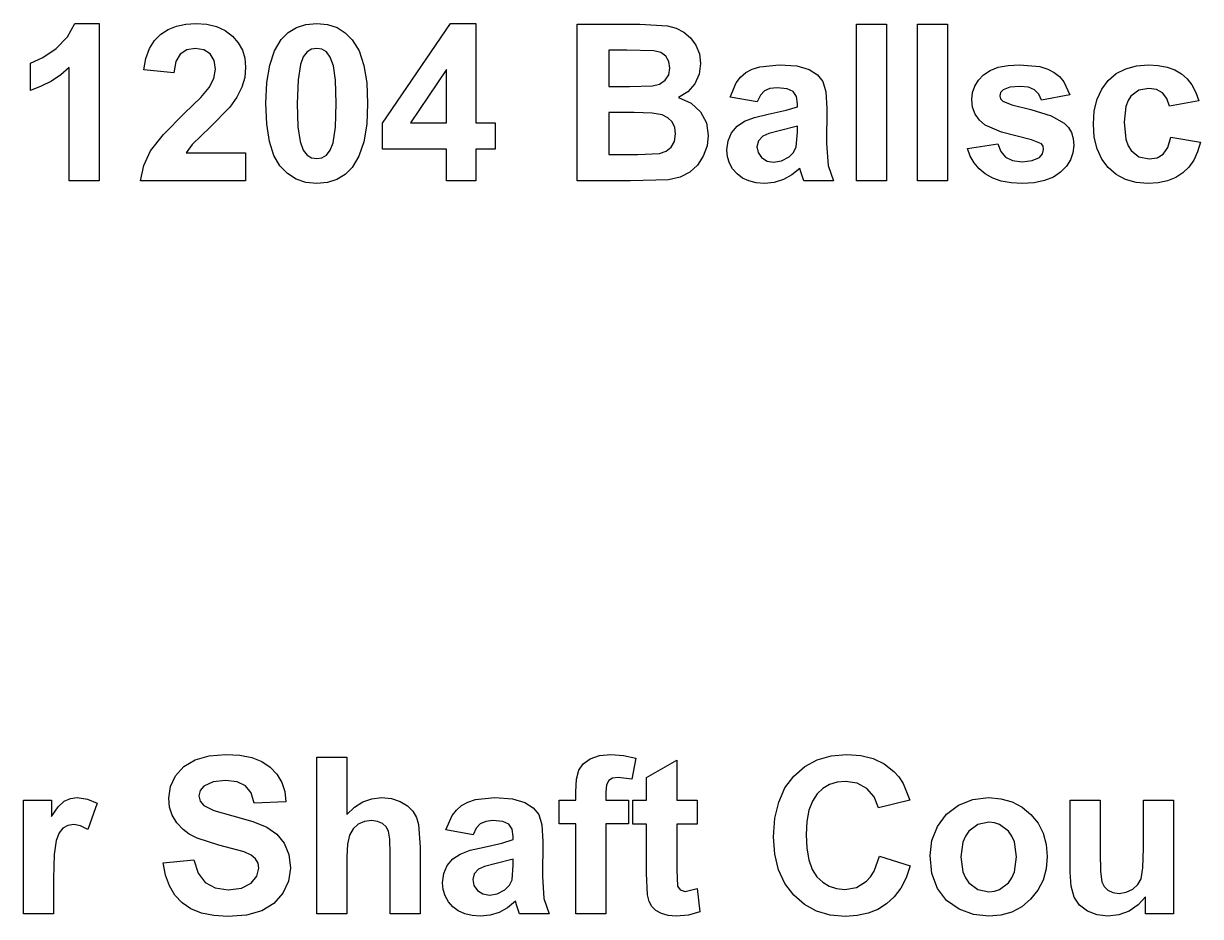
# Model space of a CAD drawing. Header units: metres. Extents: x -79 to 184, y 27 to 122.
# Drawn here: x -30.1 to -0.56, y 31.35 to 53.77 of the extents above; entities that cross this region are included whole.
import ezdxf

# ---------------------------------------------------------------- set-up
doc = ezdxf.new("R2010")
doc.units = ezdxf.units.M

msp = doc.modelspace()

# ---------------------------------------------------------------- linework, layer by layer
at = {"layer": '12mm x 8.00mm fo'}
for p, q in [((-26.075, 35.114, 0.02), (-25.792, 35.282, 0.02)), ((-25.792, 35.282, 0.02), (-25.438, 35.384, 0.02)), ((-25.438, 35.384, 0.02), (-25.018, 35.418, 0.02)), ((-25.018, 35.418, 0.02), (-24.671, 35.398, 0.02)), ((-24.671, 35.398, 0.02), (-24.369, 35.337, 0.02)), ((-24.369, 35.337, 0.02), (-24.114, 35.236, 0.02)), ((-24.114, 35.236, 0.02), (-23.904, 35.094, 0.02)), ((-22.738, 31.418, 0.02), (-22.738, 35.351, 0.02)), ((-22.738, 35.351, 0.02), (-21.984, 35.351, 0.02)), ((-21.984, 35.351, 0.02), (-21.984, 33.905, 0.02)), ((-16.158, 35.019, 0.02), (-16.05, 35.179, 0.02)), ((-16.05, 35.179, 0.02), (-15.877, 35.307, 0.02)), ((-15.877, 35.307, 0.02), (-15.644, 35.391, 0.02)), ((-15.644, 35.391, 0.02), (-15.358, 35.418, 0.02)), ((-15.358, 35.418, 0.02), (-15.039, 35.394, 0.02)), ((-15.039, 35.394, 0.02), (-14.727, 35.322, 0.02)), ((-14.727, 35.322, 0.02), (-14.829, 34.796, 0.02)), ((-14.459, 34.834, 0.02), (-13.702, 35.274, 0.02)), ((-13.702, 35.274, 0.02), (-13.702, 34.268, 0.02)), ((-10.491, 35.113, 0.02), (-10.178, 35.283, 0.02)), ((-10.178, 35.283, 0.02), (-9.825, 35.384, 0.02)), ((-9.825, 35.384, 0.02), (-9.431, 35.418, 0.02)), ((-9.431, 35.418, 0.02), (-9.087, 35.392, 0.02)), ((-9.087, 35.392, 0.02), (-8.777, 35.312, 0.02)), ((-8.777, 35.312, 0.02), (-8.501, 35.178, 0.02)), ((-8.501, 35.178, 0.02), (-8.259, 34.992, 0.02)), ((-26.411, 34.612, 0.02), (-26.283, 34.883, 0.02)), ((-26.283, 34.883, 0.02), (-26.075, 35.114, 0.02)), ((-23.904, 35.094, 0.02), (-23.739, 34.918, 0.02)), ((-23.739, 34.918, 0.02), (-23.618, 34.715, 0.02)), ((-16.216, 34.796, 0.02), (-16.158, 35.019, 0.02)), ((-10.987, 34.576, 0.02), (-10.765, 34.875, 0.02)), ((-10.765, 34.875, 0.02), (-10.491, 35.113, 0.02)), ((-8.259, 34.992, 0.02), (-8.133, 34.852, 0.02)), ((-26.454, 34.321, 0.02), (-26.411, 34.612, 0.02)), ((-25.568, 34.619, 0.02), (-25.663, 34.512, 0.02)), ((-25.335, 34.726, 0.02), (-25.568, 34.619, 0.02)), ((-25.026, 34.761, 0.02), (-25.335, 34.726, 0.02)), ((-24.733, 34.728, 0.02), (-25.026, 34.761, 0.02)), ((-24.523, 34.628, 0.02), (-24.733, 34.728, 0.02)), ((-24.385, 34.453, 0.02), (-24.523, 34.628, 0.02)), ((-23.618, 34.715, 0.02), (-23.542, 34.485, 0.02)), ((-16.235, 34.482, 0.02), (-16.216, 34.796, 0.02)), ((-15.463, 34.651, 0.02), (-15.481, 34.469, 0.02)), ((-15.41, 34.762, 0.02), (-15.463, 34.651, 0.02)), ((-15.316, 34.82, 0.02), (-15.41, 34.762, 0.02)), ((-15.175, 34.839, 0.02), (-15.316, 34.82, 0.02)), ((-14.829, 34.796, 0.02), (-15.175, 34.839, 0.02)), ((-14.459, 34.268, 0.02), (-14.459, 34.834, 0.02)), ((-11.145, 34.222, 0.02), (-10.987, 34.576, 0.02)), ((-10.035, 34.563, 0.02), (-10.181, 34.426, 0.02)), ((-9.868, 34.661, 0.02), (-10.035, 34.563, 0.02)), ((-9.68, 34.72, 0.02), (-9.868, 34.661, 0.02)), ((-9.472, 34.74, 0.02), (-9.68, 34.72, 0.02)), ((-9.179, 34.695, 0.02), (-9.472, 34.74, 0.02)), ((-8.934, 34.563, 0.02), (-9.179, 34.695, 0.02)), ((-8.75, 34.353, 0.02), (-8.934, 34.563, 0.02)), ((-8.133, 34.852, 0.02), (-8.024, 34.685, 0.02)), ((-8.024, 34.685, 0.02), (-7.857, 34.268, 0.02)), ((-30.097, 31.418, 0.02), (-30.097, 34.268, 0.02)), ((-30.097, 34.268, 0.02), (-29.397, 34.268, 0.02)), ((-29.397, 34.268, 0.02), (-29.397, 33.862, 0.02)), ((-29.073, 34.241, 0.02), (-28.92, 34.309, 0.02)), ((-28.92, 34.309, 0.02), (-28.747, 34.332, 0.02)), ((-28.747, 34.332, 0.02), (-28.494, 34.296, 0.02)), ((-28.494, 34.296, 0.02), (-28.251, 34.19, 0.02)), ((-26.431, 34.097, 0.02), (-26.454, 34.321, 0.02)), ((-25.663, 34.512, 0.02), (-25.694, 34.375, 0.02)), ((-25.694, 34.375, 0.02), (-25.665, 34.245, 0.02)), ((-24.305, 34.192, 0.02), (-24.385, 34.453, 0.02)), ((-23.542, 34.485, 0.02), (-23.511, 34.227, 0.02)), ((-21.584, 34.225, 0.02), (-21.357, 34.305, 0.02)), ((-21.357, 34.305, 0.02), (-21.112, 34.332, 0.02)), ((-21.112, 34.332, 0.02), (-20.865, 34.308, 0.02)), ((-20.865, 34.308, 0.02), (-20.643, 34.235, 0.02)), ((-18.945, 34.22, 0.02), (-18.753, 34.282, 0.02)), ((-18.753, 34.282, 0.02), (-18.266, 34.332, 0.02)), ((-18.266, 34.332, 0.02), (-17.826, 34.302, 0.02)), ((-17.826, 34.302, 0.02), (-17.515, 34.213, 0.02)), ((-16.653, 34.268, 0.02), (-16.235, 34.268, 0.02)), ((-16.653, 33.675, 0.02), (-16.653, 34.268, 0.02)), ((-16.235, 34.268, 0.02), (-16.235, 34.482, 0.02)), ((-15.481, 34.469, 0.02), (-15.481, 34.268, 0.02)), ((-15.481, 34.268, 0.02), (-14.918, 34.268, 0.02)), ((-14.918, 34.268, 0.02), (-14.918, 33.675, 0.02)), ((-14.805, 33.667, 0.02), (-14.805, 34.268, 0.02)), ((-14.805, 34.268, 0.02), (-14.459, 34.268, 0.02)), ((-13.702, 34.268, 0.02), (-13.187, 34.268, 0.02)), ((-13.187, 34.268, 0.02), (-13.187, 33.667, 0.02)), ((-10.181, 34.426, 0.02), (-10.3, 34.245, 0.02)), ((-8.643, 34.08, 0.02), (-8.75, 34.353, 0.02)), ((-7.857, 34.268, 0.02), (-8.643, 34.08, 0.02)), ((-6.635, 34.147, 0.02), (-6.275, 34.286, 0.02)), ((-6.275, 34.286, 0.02), (-5.877, 34.332, 0.02)), ((-5.877, 34.332, 0.02), (-5.568, 34.306, 0.02)), ((-5.568, 34.306, 0.02), (-5.289, 34.227, 0.02)), ((-3.83, 32.465, 0.02), (-3.83, 34.268, 0.02)), ((-3.83, 34.268, 0.02), (-3.076, 34.268, 0.02)), ((-3.076, 34.268, 0.02), (-3.076, 32.958, 0.02)), ((-1.992, 33.066, 0.02), (-1.992, 34.268, 0.02)), ((-1.992, 34.268, 0.02), (-1.238, 34.268, 0.02)), ((-1.238, 34.268, 0.02), (-1.238, 31.418, 0.02)), ((-29.397, 33.862, 0.02), (-29.226, 34.101, 0.02)), ((-29.226, 34.101, 0.02), (-29.073, 34.241, 0.02)), ((-28.251, 34.19, 0.02), (-28.484, 33.532, 0.02)), ((-26.363, 33.89, 0.02), (-26.431, 34.097, 0.02)), ((-25.665, 34.245, 0.02), (-25.576, 34.136, 0.02)), ((-25.576, 34.136, 0.02), (-25.319, 34.007, 0.02)), ((-25.319, 34.007, 0.02), (-24.847, 33.873, 0.02)), ((-23.511, 34.227, 0.02), (-24.305, 34.192, 0.02)), ((-21.984, 33.905, 0.02), (-21.793, 34.092, 0.02)), ((-21.793, 34.092, 0.02), (-21.584, 34.225, 0.02)), ((-20.643, 34.235, 0.02), (-20.459, 34.125, 0.02)), ((-20.459, 34.125, 0.02), (-20.327, 33.989, 0.02)), ((-20.327, 33.989, 0.02), (-20.238, 33.83, 0.02)), ((-19.343, 33.881, 0.02), (-19.233, 34.021, 0.02)), ((-19.233, 34.021, 0.02), (-19.103, 34.133, 0.02)), ((-19.103, 34.133, 0.02), (-18.945, 34.22, 0.02)), ((-17.515, 34.213, 0.02), (-17.304, 34.077, 0.02)), ((-17.304, 34.077, 0.02), (-17.167, 33.909, 0.02)), ((-11.24, 33.814, 0.02), (-11.145, 34.222, 0.02)), ((-10.385, 34.015, 0.02), (-10.436, 33.736, 0.02)), ((-10.3, 34.245, 0.02), (-10.385, 34.015, 0.02)), ((-6.935, 33.92, 0.02), (-6.635, 34.147, 0.02)), ((-5.289, 34.227, 0.02), (-5.038, 34.096, 0.02)), ((-5.038, 34.096, 0.02), (-4.817, 33.912, 0.02)), ((-26.25, 33.701, 0.02), (-26.363, 33.89, 0.02)), ((-26.091, 33.53, 0.02), (-26.25, 33.701, 0.02)), ((-24.847, 33.873, 0.02), (-24.343, 33.734, 0.02)), ((-24.343, 33.734, 0.02), (-23.989, 33.59, 0.02)), ((-21.542, 33.732, 0.02), (-21.7, 33.664, 0.02)), ((-21.364, 33.755, 0.02), (-21.542, 33.732, 0.02)), ((-21.214, 33.737, 0.02), (-21.364, 33.755, 0.02)), ((-21.092, 33.684, 0.02), (-21.214, 33.737, 0.02)), ((-21, 33.601, 0.02), (-21.092, 33.684, 0.02)), ((-20.238, 33.83, 0.02), (-20.183, 33.656, 0.02)), ((-19.5, 33.522, 0.02), (-19.343, 33.881, 0.02)), ((-18.633, 33.676, 0.02), (-18.735, 33.567, 0.02)), ((-18.498, 33.735, 0.02), (-18.633, 33.676, 0.02)), ((-18.319, 33.755, 0.02), (-18.498, 33.735, 0.02)), ((-18.069, 33.732, 0.02), (-18.319, 33.755, 0.02)), ((-17.914, 33.663, 0.02), (-18.069, 33.732, 0.02)), ((-17.167, 33.909, 0.02), (-17.092, 33.649, 0.02)), ((-16.235, 33.675, 0.02), (-16.653, 33.675, 0.02)), ((-16.235, 31.418, 0.02), (-16.235, 33.675, 0.02)), ((-14.918, 33.675, 0.02), (-15.481, 33.675, 0.02)), ((-15.481, 33.675, 0.02), (-15.481, 31.418, 0.02)), ((-11.272, 33.35, 0.02), (-11.24, 33.814, 0.02)), ((-10.436, 33.736, 0.02), (-10.454, 33.409, 0.02)), ((-7.159, 33.61, 0.02), (-6.935, 33.92, 0.02)), ((-5.874, 33.718, 0.02), (-6.146, 33.661, 0.02)), ((-5.732, 33.703, 0.02), (-5.874, 33.718, 0.02)), ((-5.603, 33.661, 0.02), (-5.732, 33.703, 0.02)), ((-4.817, 33.912, 0.02), (-4.636, 33.688, 0.02)), ((-4.636, 33.688, 0.02), (-4.507, 33.437, 0.02)), ((-29.205, 33.446, 0.02), (-29.28, 33.253, 0.02)), ((-29.107, 33.569, 0.02), (-29.205, 33.446, 0.02)), ((-28.985, 33.634, 0.02), (-29.107, 33.569, 0.02)), ((-28.838, 33.656, 0.02), (-28.985, 33.634, 0.02)), ((-28.668, 33.625, 0.02), (-28.838, 33.656, 0.02)), ((-28.484, 33.532, 0.02), (-28.668, 33.625, 0.02)), ((-25.939, 33.419, 0.02), (-26.091, 33.53, 0.02)), ((-25.739, 33.317, 0.02), (-25.939, 33.419, 0.02)), ((-23.989, 33.59, 0.02), (-23.742, 33.417, 0.02)), ((-23.742, 33.417, 0.02), (-23.555, 33.19, 0.02)), ((-21.916, 33.389, 0.02), (-21.967, 33.161, 0.02)), ((-21.827, 33.55, 0.02), (-21.916, 33.389, 0.02)), ((-21.7, 33.664, 0.02), (-21.827, 33.55, 0.02)), ((-20.94, 33.492, 0.02), (-21, 33.601, 0.02)), ((-20.908, 33.29, 0.02), (-20.94, 33.492, 0.02)), ((-20.183, 33.656, 0.02), (-20.144, 33.09, 0.02)), ((-18.816, 33.398, 0.02), (-19.5, 33.522, 0.02)), ((-18.735, 33.567, 0.02), (-18.816, 33.398, 0.02)), ((-17.834, 33.539, 0.02), (-17.914, 33.663, 0.02)), ((-17.807, 33.353, 0.02), (-17.834, 33.539, 0.02)), ((-17.092, 33.649, 0.02), (-17.067, 33.235, 0.02)), ((-14.459, 33.667, 0.02), (-14.805, 33.667, 0.02)), ((-14.459, 32.424, 0.02), (-14.459, 33.667, 0.02)), ((-13.187, 33.667, 0.02), (-13.702, 33.667, 0.02)), ((-13.702, 33.667, 0.02), (-13.702, 32.518, 0.02)), ((-10.454, 33.409, 0.02), (-10.437, 33.063, 0.02)), ((-7.298, 33.253, 0.02), (-7.159, 33.61, 0.02)), ((-6.37, 33.492, 0.02), (-6.458, 33.367, 0.02)), ((-6.146, 33.661, 0.02), (-6.37, 33.492, 0.02)), ((-5.379, 33.492, 0.02), (-5.603, 33.661, 0.02)), ((-5.292, 33.367, 0.02), (-5.379, 33.492, 0.02)), ((-4.507, 33.437, 0.02), (-4.43, 33.158, 0.02)), ((-29.28, 33.253, 0.02), (-29.327, 32.901, 0.02)), ((-25.195, 33.141, 0.02), (-25.739, 33.317, 0.02)), ((-24.559, 32.969, 0.02), (-25.195, 33.141, 0.02)), ((-23.555, 33.19, 0.02), (-23.437, 32.907, 0.02)), ((-21.967, 33.161, 0.02), (-21.984, 32.846, 0.02)), ((-20.898, 32.923, 0.02), (-20.908, 33.29, 0.02)), ((-20.144, 33.09, 0.02), (-20.144, 31.418, 0.02)), ((-18.885, 33.011, 0.02), (-18.539, 33.092, 0.02)), ((-18.539, 33.092, 0.02), (-18.092, 33.188, 0.02)), ((-18.092, 33.188, 0.02), (-17.807, 33.278, 0.02)), ((-17.807, 33.278, 0.02), (-17.807, 33.353, 0.02)), ((-17.067, 33.235, 0.02), (-17.075, 32.355, 0.02)), ((-11.24, 32.91, 0.02), (-11.272, 33.35, 0.02)), ((-7.344, 32.883, 0.02), (-7.298, 33.253, 0.02)), ((-6.521, 33.217, 0.02), (-6.572, 32.843, 0.02)), ((-6.458, 33.367, 0.02), (-6.521, 33.217, 0.02)), ((-5.229, 33.219, 0.02), (-5.292, 33.367, 0.02)), ((-5.179, 32.848, 0.02), (-5.229, 33.219, 0.02)), ((-4.43, 33.158, 0.02), (-4.404, 32.851, 0.02)), ((-29.327, 32.901, 0.02), (-29.343, 32.298, 0.02)), ((-24.386, 32.89, 0.02), (-24.559, 32.969, 0.02)), ((-24.274, 32.799, 0.02), (-24.386, 32.89, 0.02)), ((-24.212, 32.69, 0.02), (-24.274, 32.799, 0.02)), ((-23.437, 32.907, 0.02), (-23.398, 32.564, 0.02)), ((-21.984, 32.846, 0.02), (-21.984, 31.418, 0.02)), ((-20.898, 31.418, 0.02), (-20.898, 32.923, 0.02)), ((-19.462, 32.627, 0.02), (-19.324, 32.794, 0.02)), ((-19.324, 32.794, 0.02), (-19.139, 32.917, 0.02)), ((-19.139, 32.917, 0.02), (-18.885, 33.011, 0.02)), ((-17.807, 32.787, 0.02), (-18.266, 32.671, 0.02)), ((-17.807, 32.636, 0.02), (-17.807, 32.787, 0.02)), ((-11.146, 32.52, 0.02), (-11.24, 32.91, 0.02)), ((-10.437, 33.063, 0.02), (-10.386, 32.771, 0.02)), ((-8.747, 32.49, 0.02), (-8.616, 32.864, 0.02)), ((-8.616, 32.864, 0.02), (-7.846, 32.62, 0.02)), ((-7.298, 32.429, 0.02), (-7.344, 32.883, 0.02)), ((-6.572, 32.843, 0.02), (-6.521, 32.469, 0.02)), ((-5.229, 32.47, 0.02), (-5.179, 32.848, 0.02)), ((-4.404, 32.851, 0.02), (-4.43, 32.542, 0.02)), ((-3.076, 32.958, 0.02), (-3.066, 32.474, 0.02)), ((-2.006, 32.568, 0.02), (-1.992, 33.066, 0.02)), ((-26.596, 32.698, 0.02), (-25.823, 32.773, 0.02)), ((-26.537, 32.388, 0.02), (-26.596, 32.698, 0.02)), ((-25.823, 32.773, 0.02), (-25.717, 32.436, 0.02)), ((-24.241, 32.358, 0.02), (-24.192, 32.561, 0.02)), ((-24.192, 32.561, 0.02), (-24.212, 32.69, 0.02)), ((-23.398, 32.564, 0.02), (-23.445, 32.237, 0.02)), ((-19.549, 32.425, 0.02), (-19.462, 32.627, 0.02)), ((-18.676, 32.54, 0.02), (-18.787, 32.421, 0.02)), ((-18.525, 32.605, 0.02), (-18.676, 32.54, 0.02)), ((-18.266, 32.671, 0.02), (-18.525, 32.605, 0.02)), ((-17.836, 32.269, 0.02), (-17.807, 32.636, 0.02)), ((-13.702, 32.518, 0.02), (-13.688, 32.112, 0.02)), ((-10.988, 32.179, 0.02), (-11.146, 32.52, 0.02)), ((-10.386, 32.771, 0.02), (-10.303, 32.532, 0.02)), ((-10.303, 32.532, 0.02), (-10.185, 32.347, 0.02)), ((-7.846, 32.62, 0.02), (-7.949, 32.319, 0.02)), ((-4.43, 32.542, 0.02), (-4.508, 32.26, 0.02)), ((-2.048, 32.297, 0.02), (-2.006, 32.568, 0.02)), ((-29.343, 32.298, 0.02), (-29.343, 31.418, 0.02)), ((-26.437, 32.117, 0.02), (-26.537, 32.388, 0.02)), ((-25.717, 32.436, 0.02), (-25.54, 32.202, 0.02)), ((-25.54, 32.202, 0.02), (-25.29, 32.065, 0.02)), ((-24.386, 32.182, 0.02), (-24.241, 32.358, 0.02)), ((-23.445, 32.237, 0.02), (-23.586, 31.931, 0.02)), ((-19.578, 32.196, 0.02), (-19.549, 32.425, 0.02)), ((-19.562, 32.022, 0.02), (-19.578, 32.196, 0.02)), ((-18.787, 32.421, 0.02), (-18.824, 32.274, 0.02)), ((-18.824, 32.274, 0.02), (-18.794, 32.127, 0.02)), ((-17.903, 32.133, 0.02), (-17.836, 32.269, 0.02)), ((-17.075, 32.355, 0.02), (-17.038, 31.801, 0.02)), ((-14.435, 31.893, 0.02), (-14.459, 32.424, 0.02)), ((-10.185, 32.347, 0.02), (-10.041, 32.208, 0.02)), ((-10.041, 32.208, 0.02), (-9.877, 32.109, 0.02)), ((-9.193, 32.08, 0.02), (-8.943, 32.231, 0.02)), ((-8.943, 32.231, 0.02), (-8.837, 32.346, 0.02)), ((-8.837, 32.346, 0.02), (-8.747, 32.49, 0.02)), ((-7.949, 32.319, 0.02), (-8.082, 32.059, 0.02)), ((-7.159, 32.05, 0.02), (-7.298, 32.429, 0.02)), ((-6.521, 32.469, 0.02), (-6.458, 32.319, 0.02)), ((-6.458, 32.319, 0.02), (-6.37, 32.194, 0.02)), ((-5.379, 32.194, 0.02), (-5.292, 32.319, 0.02)), ((-5.292, 32.319, 0.02), (-5.229, 32.47, 0.02)), ((-4.508, 32.26, 0.02), (-4.639, 32.006, 0.02)), ((-3.804, 32.106, 0.02), (-3.83, 32.465, 0.02)), ((-3.066, 32.474, 0.02), (-3.034, 32.222, 0.02)), ((-3.034, 32.222, 0.02), (-2.976, 32.101, 0.02)), ((-2.129, 32.153, 0.02), (-2.048, 32.297, 0.02)), ((-26.298, 31.885, 0.02), (-26.437, 32.117, 0.02)), ((-25.29, 32.065, 0.02), (-24.965, 32.019, 0.02)), ((-24.965, 32.019, 0.02), (-24.628, 32.06, 0.02)), ((-24.628, 32.06, 0.02), (-24.386, 32.182, 0.02)), ((-23.586, 31.931, 0.02), (-23.812, 31.674, 0.02)), ((-19.514, 31.863, 0.02), (-19.562, 32.022, 0.02)), ((-18.794, 32.127, 0.02), (-18.706, 32.001, 0.02)), ((-18.706, 32.001, 0.02), (-18.572, 31.914, 0.02)), ((-18.572, 31.914, 0.02), (-18.405, 31.885, 0.02)), ((-18.405, 31.885, 0.02), (-18.206, 31.919, 0.02)), ((-18.206, 31.919, 0.02), (-18.016, 32.019, 0.02)), ((-18.016, 32.019, 0.02), (-17.903, 32.133, 0.02)), ((-13.688, 32.112, 0.02), (-13.621, 32.017, 0.02)), ((-13.621, 32.017, 0.02), (-13.493, 31.979, 0.02)), ((-13.493, 31.979, 0.02), (-13.19, 32.052, 0.02)), ((-13.19, 32.052, 0.02), (-13.126, 31.467, 0.02)), ((-10.767, 31.887, 0.02), (-10.988, 32.179, 0.02)), ((-9.877, 32.109, 0.02), (-9.692, 32.05, 0.02)), ((-9.692, 32.05, 0.02), (-9.488, 32.03, 0.02)), ((-9.488, 32.03, 0.02), (-9.193, 32.08, 0.02)), ((-8.082, 32.059, 0.02), (-8.244, 31.841, 0.02)), ((-6.931, 31.749, 0.02), (-7.159, 32.05, 0.02)), ((-6.37, 32.194, 0.02), (-6.146, 32.025, 0.02)), ((-6.146, 32.025, 0.02), (-5.874, 31.968, 0.02)), ((-5.874, 31.968, 0.02), (-5.732, 31.982, 0.02)), ((-5.732, 31.982, 0.02), (-5.603, 32.025, 0.02)), ((-5.603, 32.025, 0.02), (-5.379, 32.194, 0.02)), ((-4.639, 32.006, 0.02), (-4.821, 31.779, 0.02)), ((-3.728, 31.834, 0.02), (-3.804, 32.106, 0.02)), ((-2.976, 32.101, 0.02), (-2.883, 32.007, 0.02)), ((-2.883, 32.007, 0.02), (-2.758, 31.948, 0.02)), ((-2.758, 31.948, 0.02), (-2.604, 31.928, 0.02)), ((-2.604, 31.928, 0.02), (-2.421, 31.955, 0.02)), ((-2.421, 31.955, 0.02), (-2.258, 32.034, 0.02)), ((-2.258, 32.034, 0.02), (-2.129, 32.153, 0.02)), ((-26.118, 31.693, 0.02), (-26.298, 31.885, 0.02)), ((-25.897, 31.543, 0.02), (-26.118, 31.693, 0.02)), ((-23.812, 31.674, 0.02), (-24.117, 31.492, 0.02)), ((-19.435, 31.72, 0.02), (-19.514, 31.863, 0.02)), ((-19.324, 31.593, 0.02), (-19.435, 31.72, 0.02)), ((-17.748, 31.73, 0.02), (-17.948, 31.565, 0.02)), ((-17.721, 31.641, 0.02), (-17.748, 31.73, 0.02)), ((-17.649, 31.418, 0.02), (-17.721, 31.641, 0.02)), ((-17.038, 31.801, 0.02), (-16.903, 31.418, 0.02)), ((-14.393, 31.727, 0.02), (-14.435, 31.893, 0.02)), ((-14.329, 31.6, 0.02), (-14.393, 31.727, 0.02)), ((-10.498, 31.652, 0.02), (-10.767, 31.887, 0.02)), ((-10.193, 31.485, 0.02), (-10.498, 31.652, 0.02)), ((-8.435, 31.664, 0.02), (-8.654, 31.527, 0.02)), ((-8.244, 31.841, 0.02), (-8.435, 31.664, 0.02)), ((-6.619, 31.531, 0.02), (-6.931, 31.749, 0.02)), ((-4.821, 31.779, 0.02), (-5.043, 31.593, 0.02)), ((-3.594, 31.632, 0.02), (-3.728, 31.834, 0.02)), ((-3.398, 31.48, 0.02), (-3.594, 31.632, 0.02)), ((-2.119, 31.641, 0.02), (-2.348, 31.485, 0.02)), ((-1.938, 31.845, 0.02), (-2.119, 31.641, 0.02)), ((-1.938, 31.418, 0.02), (-1.938, 31.845, 0.02)), ((-29.343, 31.418, 0.02), (-30.097, 31.418, 0.02)), ((-25.632, 31.435, 0.02), (-25.897, 31.543, 0.02)), ((-25.324, 31.37, 0.02), (-25.632, 31.435, 0.02)), ((-24.973, 31.349, 0.02), (-25.324, 31.37, 0.02)), ((-24.502, 31.385, 0.02), (-24.973, 31.349, 0.02)), ((-24.117, 31.492, 0.02), (-24.502, 31.385, 0.02)), ((-21.984, 31.418, 0.02), (-22.738, 31.418, 0.02)), ((-20.144, 31.418, 0.02), (-20.898, 31.418, 0.02)), ((-19.186, 31.488, 0.02), (-19.324, 31.593, 0.02)), ((-19.024, 31.414, 0.02), (-19.186, 31.488, 0.02)), ((-18.839, 31.369, 0.02), (-19.024, 31.414, 0.02)), ((-18.631, 31.354, 0.02), (-18.839, 31.369, 0.02)), ((-18.388, 31.378, 0.02), (-18.631, 31.354, 0.02)), ((-18.161, 31.448, 0.02), (-18.388, 31.378, 0.02)), ((-17.948, 31.565, 0.02), (-18.161, 31.448, 0.02)), ((-16.903, 31.418, 0.02), (-17.649, 31.418, 0.02)), ((-15.481, 31.418, 0.02), (-16.235, 31.418, 0.02)), ((-14.231, 31.501, 0.02), (-14.329, 31.6, 0.02)), ((-14.089, 31.422, 0.02), (-14.231, 31.501, 0.02)), ((-13.915, 31.371, 0.02), (-14.089, 31.422, 0.02)), ((-13.721, 31.354, 0.02), (-13.915, 31.371, 0.02)), ((-13.406, 31.382, 0.02), (-13.721, 31.354, 0.02)), ((-13.126, 31.467, 0.02), (-13.406, 31.382, 0.02)), ((-9.854, 31.385, 0.02), (-10.193, 31.485, 0.02)), ((-9.48, 31.351, 0.02), (-9.854, 31.385, 0.02)), ((-9.177, 31.371, 0.02), (-9.48, 31.351, 0.02)), ((-8.902, 31.429, 0.02), (-9.177, 31.371, 0.02)), ((-8.654, 31.527, 0.02), (-8.902, 31.429, 0.02)), ((-6.254, 31.398, 0.02), (-6.619, 31.531, 0.02)), ((-5.871, 31.354, 0.02), (-6.254, 31.398, 0.02)), ((-5.568, 31.381, 0.02), (-5.871, 31.354, 0.02)), ((-5.292, 31.46, 0.02), (-5.568, 31.381, 0.02)), ((-5.043, 31.593, 0.02), (-5.292, 31.46, 0.02)), ((-3.155, 31.386, 0.02), (-3.398, 31.48, 0.02)), ((-2.883, 31.354, 0.02), (-3.155, 31.386, 0.02)), ((-2.608, 31.387, 0.02), (-2.883, 31.354, 0.02)), ((-2.348, 31.485, 0.02), (-2.608, 31.387, 0.02)), ((-1.238, 31.418, 0.02), (-1.938, 31.418, 0.02))]:
    msp.add_line(p, q, dxfattribs=at)
at = {"layer": 'Rest of 1204 Bal#1'}
for p, q in [((-28.99, 53.432, 0.02), (-28.806, 53.769, 0.02)), ((-28.806, 53.769, 0.02), (-28.195, 53.769, 0.02)), ((-28.195, 53.769, 0.02), (-28.195, 49.82, 0.02)), ((-26.024, 53.752, 0.02), (-25.77, 53.769, 0.02)), ((-25.77, 53.769, 0.02), (-25.494, 53.749, 0.02)), ((-23.008, 53.744, 0.02), (-22.738, 53.769, 0.02)), ((-22.738, 53.769, 0.02), (-22.468, 53.743, 0.02)), ((-21.088, 51.271, 0.02), (-19.382, 53.769, 0.02)), ((-19.382, 53.769, 0.02), (-18.749, 53.769, 0.02)), ((-18.749, 53.769, 0.02), (-18.749, 51.274, 0.02)), ((-26.814, 53.34, 0.02), (-26.655, 53.498, 0.02)), ((-26.655, 53.498, 0.02), (-26.467, 53.616, 0.02)), ((-26.467, 53.616, 0.02), (-26.256, 53.701, 0.02)), ((-26.256, 53.701, 0.02), (-26.024, 53.752, 0.02)), ((-25.494, 53.749, 0.02), (-25.25, 53.69, 0.02)), ((-25.25, 53.69, 0.02), (-25.037, 53.592, 0.02)), ((-25.037, 53.592, 0.02), (-24.855, 53.455, 0.02)), ((-23.629, 53.366, 0.02), (-23.453, 53.542, 0.02)), ((-23.453, 53.542, 0.02), (-23.246, 53.668, 0.02)), ((-23.246, 53.668, 0.02), (-23.008, 53.744, 0.02)), ((-22.468, 53.743, 0.02), (-22.229, 53.667, 0.02)), ((-22.229, 53.667, 0.02), (-22.021, 53.539, 0.02)), ((-22.021, 53.539, 0.02), (-21.845, 53.361, 0.02)), ((-16.205, 53.753, 0.02), (-14.633, 53.753, 0.02)), ((-16.205, 49.82, 0.02), (-16.205, 53.753, 0.02)), ((-14.633, 53.753, 0.02), (-13.937, 53.714, 0.02)), ((-13.937, 53.714, 0.02), (-13.72, 53.654, 0.02)), ((-13.72, 53.654, 0.02), (-13.527, 53.551, 0.02)), ((-13.527, 53.551, 0.02), (-13.361, 53.408, 0.02)), ((-9.19, 49.82, 0.02), (-9.19, 53.753, 0.02)), ((-9.19, 53.753, 0.02), (-8.436, 53.753, 0.02)), ((-8.436, 53.753, 0.02), (-8.436, 49.82, 0.02)), ((-7.664, 49.82, 0.02), (-7.664, 53.753, 0.02)), ((-7.664, 53.753, 0.02), (-6.91, 53.753, 0.02)), ((-6.91, 53.753, 0.02), (-6.91, 49.82, 0.02)), ((-29.281, 53.14, 0.02), (-28.99, 53.432, 0.02)), ((-26.937, 53.139, 0.02), (-26.814, 53.34, 0.02)), ((-24.855, 53.455, 0.02), (-24.709, 53.288, 0.02)), ((-24.709, 53.288, 0.02), (-24.605, 53.103, 0.02)), ((-23.798, 53.083, 0.02), (-23.629, 53.366, 0.02)), ((-21.845, 53.361, 0.02), (-21.677, 53.08, 0.02)), ((-13.361, 53.408, 0.02), (-13.225, 53.223, 0.02)), ((-13.225, 53.223, 0.02), (-13.134, 53.005, 0.02)), ((-29.922, 52.773, 0.02), (-29.615, 52.913, 0.02)), ((-29.615, 52.913, 0.02), (-29.281, 53.14, 0.02)), ((-27.076, 52.604, 0.02), (-27.025, 52.894, 0.02)), ((-27.025, 52.894, 0.02), (-26.937, 53.139, 0.02)), ((-26.164, 53.001, 0.02), (-26.274, 52.812, 0.02)), ((-26, 53.108, 0.02), (-26.164, 53.001, 0.02)), ((-25.788, 53.144, 0.02), (-26, 53.108, 0.02)), ((-25.575, 53.11, 0.02), (-25.788, 53.144, 0.02)), ((-25.414, 53.008, 0.02), (-25.575, 53.11, 0.02)), ((-25.312, 52.844, 0.02), (-25.414, 53.008, 0.02)), ((-24.605, 53.103, 0.02), (-24.543, 52.898, 0.02)), ((-24.543, 52.898, 0.02), (-24.522, 52.674, 0.02)), ((-23.918, 52.722, 0.02), (-23.798, 53.083, 0.02)), ((-23.077, 52.935, 0.02), (-23.148, 52.744, 0.02)), ((-22.982, 53.056, 0.02), (-23.077, 52.935, 0.02)), ((-22.867, 53.122, 0.02), (-22.982, 53.056, 0.02)), ((-22.738, 53.144, 0.02), (-22.867, 53.122, 0.02)), ((-22.609, 53.122, 0.02), (-22.738, 53.144, 0.02)), ((-22.495, 53.056, 0.02), (-22.609, 53.122, 0.02)), ((-22.398, 52.926, 0.02), (-22.495, 53.056, 0.02)), ((-22.32, 52.71, 0.02), (-22.398, 52.926, 0.02)), ((-21.677, 53.08, 0.02), (-21.557, 52.719, 0.02)), ((-15.411, 53.098, 0.02), (-15.411, 52.189, 0.02)), ((-14.955, 53.098, 0.02), (-15.411, 53.098, 0.02)), ((-14.277, 53.085, 0.02), (-14.955, 53.098, 0.02)), ((-14.103, 53.038, 0.02), (-14.277, 53.085, 0.02)), ((-13.977, 52.946, 0.02), (-14.103, 53.038, 0.02)), ((-13.902, 52.815, 0.02), (-13.977, 52.946, 0.02)), ((-13.134, 53.005, 0.02), (-13.104, 52.763, 0.02)), ((-29.922, 52.089, 0.02), (-29.922, 52.773, 0.02)), ((-28.949, 52.661, 0.02), (-29.164, 52.48, 0.02)), ((-28.949, 49.82, 0.02), (-28.949, 52.661, 0.02)), ((-26.325, 52.529, 0.02), (-27.076, 52.604, 0.02)), ((-26.274, 52.812, 0.02), (-26.325, 52.529, 0.02)), ((-25.317, 52.391, 0.02), (-25.279, 52.621, 0.02)), ((-25.279, 52.621, 0.02), (-25.312, 52.844, 0.02)), ((-24.522, 52.674, 0.02), (-24.546, 52.415, 0.02)), ((-23.991, 52.284, 0.02), (-23.918, 52.722, 0.02)), ((-23.148, 52.744, 0.02), (-23.207, 52.352, 0.02)), ((-22.267, 52.343, 0.02), (-22.32, 52.71, 0.02)), ((-21.557, 52.719, 0.02), (-21.485, 52.279, 0.02)), ((-19.478, 52.618, 0.02), (-20.383, 51.274, 0.02)), ((-19.478, 51.274, 0.02), (-19.478, 52.618, 0.02)), ((-13.906, 52.478, 0.02), (-13.877, 52.65, 0.02)), ((-13.877, 52.65, 0.02), (-13.902, 52.815, 0.02)), ((-13.104, 52.763, 0.02), (-13.141, 52.498, 0.02)), ((-11.969, 52.535, 0.02), (-11.811, 52.622, 0.02)), ((-11.811, 52.622, 0.02), (-11.619, 52.684, 0.02)), ((-11.619, 52.684, 0.02), (-11.132, 52.733, 0.02)), ((-11.132, 52.733, 0.02), (-10.692, 52.703, 0.02)), ((-10.692, 52.703, 0.02), (-10.381, 52.614, 0.02)), ((-10.381, 52.614, 0.02), (-10.171, 52.478, 0.02)), ((-6.006, 52.481, 0.02), (-5.839, 52.591, 0.02)), ((-5.839, 52.591, 0.02), (-5.633, 52.67, 0.02)), ((-5.633, 52.67, 0.02), (-5.386, 52.717, 0.02)), ((-5.386, 52.717, 0.02), (-5.099, 52.733, 0.02)), ((-5.099, 52.733, 0.02), (-4.589, 52.686, 0.02)), ((-4.589, 52.686, 0.02), (-4.391, 52.626, 0.02)), ((-4.391, 52.626, 0.02), (-4.23, 52.543, 0.02)), ((-2.672, 52.512, 0.02), (-2.436, 52.635, 0.02)), ((-2.436, 52.635, 0.02), (-2.168, 52.709, 0.02)), ((-2.168, 52.709, 0.02), (-1.866, 52.733, 0.02)), ((-1.866, 52.733, 0.02), (-1.619, 52.719, 0.02)), ((-1.619, 52.719, 0.02), (-1.399, 52.677, 0.02)), ((-1.399, 52.677, 0.02), (-1.205, 52.607, 0.02)), ((-1.205, 52.607, 0.02), (-1.038, 52.509, 0.02)), ((-29.399, 52.325, 0.02), (-29.651, 52.194, 0.02)), ((-29.164, 52.48, 0.02), (-29.399, 52.325, 0.02)), ((-25.434, 52.159, 0.02), (-25.317, 52.391, 0.02)), ((-24.546, 52.415, 0.02), (-24.617, 52.168, 0.02)), ((-24.015, 51.767, 0.02), (-23.991, 52.284, 0.02)), ((-23.207, 52.352, 0.02), (-23.226, 51.759, 0.02)), ((-22.25, 51.759, 0.02), (-22.267, 52.343, 0.02)), ((-14.132, 52.249, 0.02), (-13.994, 52.343, 0.02)), ((-13.994, 52.343, 0.02), (-13.906, 52.478, 0.02)), ((-13.141, 52.498, 0.02), (-13.253, 52.256, 0.02)), ((-12.366, 51.923, 0.02), (-12.21, 52.283, 0.02)), ((-12.21, 52.283, 0.02), (-12.1, 52.422, 0.02)), ((-12.1, 52.422, 0.02), (-11.969, 52.535, 0.02)), ((-10.171, 52.478, 0.02), (-10.034, 52.311, 0.02)), ((-10.034, 52.311, 0.02), (-9.958, 52.05, 0.02)), ((-6.225, 52.199, 0.02), (-6.134, 52.348, 0.02)), ((-6.134, 52.348, 0.02), (-6.006, 52.481, 0.02)), ((-4.23, 52.543, 0.02), (-4.099, 52.436, 0.02)), ((-4.099, 52.436, 0.02), (-3.99, 52.307, 0.02)), ((-3.99, 52.307, 0.02), (-3.838, 51.979, 0.02)), ((-3.038, 52.124, 0.02), (-2.875, 52.34, 0.02)), ((-2.875, 52.34, 0.02), (-2.672, 52.512, 0.02)), ((-1.038, 52.509, 0.02), (-0.896, 52.383, 0.02)), ((-0.896, 52.383, 0.02), (-0.775, 52.226, 0.02)), ((-29.651, 52.194, 0.02), (-29.922, 52.089, 0.02)), ((-25.648, 51.914, 0.02), (-25.434, 52.159, 0.02)), ((-24.617, 52.168, 0.02), (-24.74, 51.923, 0.02)), ((-21.485, 52.279, 0.02), (-21.461, 51.759, 0.02)), ((-15.411, 52.189, 0.02), (-14.891, 52.189, 0.02)), ((-14.891, 52.189, 0.02), (-14.314, 52.202, 0.02)), ((-14.314, 52.202, 0.02), (-14.132, 52.249, 0.02)), ((-13.428, 52.054, 0.02), (-13.657, 51.91, 0.02)), ((-13.253, 52.256, 0.02), (-13.428, 52.054, 0.02)), ((-11.5, 52.077, 0.02), (-11.602, 51.968, 0.02)), ((-11.365, 52.137, 0.02), (-11.5, 52.077, 0.02)), ((-11.186, 52.156, 0.02), (-11.365, 52.137, 0.02)), ((-10.936, 52.133, 0.02), (-11.186, 52.156, 0.02)), ((-10.781, 52.064, 0.02), (-10.936, 52.133, 0.02)), ((-10.7, 51.94, 0.02), (-10.781, 52.064, 0.02)), ((-9.958, 52.05, 0.02), (-9.933, 51.636, 0.02)), ((-6.298, 51.859, 0.02), (-6.28, 52.036, 0.02)), ((-6.28, 52.036, 0.02), (-6.225, 52.199, 0.02)), ((-5.576, 52.04, 0.02), (-5.598, 51.955, 0.02)), ((-5.512, 52.108, 0.02), (-5.576, 52.04, 0.02)), ((-5.341, 52.17, 0.02), (-5.512, 52.108, 0.02)), ((-5.085, 52.191, 0.02), (-5.341, 52.17, 0.02)), ((-4.877, 52.169, 0.02), (-5.085, 52.191, 0.02)), ((-4.722, 52.103, 0.02), (-4.877, 52.169, 0.02)), ((-4.615, 51.995, 0.02), (-4.722, 52.103, 0.02)), ((-4.549, 51.848, 0.02), (-4.615, 51.995, 0.02)), ((-3.155, 51.869, 0.02), (-3.038, 52.124, 0.02)), ((-2.109, 52.092, 0.02), (-2.305, 51.946, 0.02)), ((-1.855, 52.14, 0.02), (-2.109, 52.092, 0.02)), ((-1.663, 52.112, 0.02), (-1.855, 52.14, 0.02)), ((-1.511, 52.028, 0.02), (-1.663, 52.112, 0.02)), ((-1.402, 51.887, 0.02), (-1.511, 52.028, 0.02)), ((-0.775, 52.226, 0.02), (-0.675, 52.041, 0.02)), ((-0.675, 52.041, 0.02), (-0.597, 51.826, 0.02)), ((-26.059, 51.515, 0.02), (-25.648, 51.914, 0.02)), ((-24.74, 51.923, 0.02), (-24.919, 51.665, 0.02)), ((-23.993, 51.245, 0.02), (-24.015, 51.767, 0.02)), ((-23.226, 51.759, 0.02), (-23.209, 51.176, 0.02)), ((-22.269, 51.168, 0.02), (-22.25, 51.759, 0.02)), ((-21.461, 51.759, 0.02), (-21.485, 51.241, 0.02)), ((-13.657, 51.91, 0.02), (-13.339, 51.768, 0.02)), ((-13.339, 51.768, 0.02), (-13.104, 51.553, 0.02)), ((-11.682, 51.8, 0.02), (-12.366, 51.923, 0.02)), ((-11.602, 51.968, 0.02), (-11.682, 51.8, 0.02)), ((-10.674, 51.754, 0.02), (-10.7, 51.94, 0.02)), ((-10.674, 51.679, 0.02), (-10.674, 51.754, 0.02)), ((-6.277, 51.665, 0.02), (-6.298, 51.859, 0.02)), ((-5.598, 51.955, 0.02), (-5.579, 51.881, 0.02)), ((-5.579, 51.881, 0.02), (-5.523, 51.818, 0.02)), ((-5.523, 51.818, 0.02), (-5.296, 51.728, 0.02)), ((-5.296, 51.728, 0.02), (-4.818, 51.606, 0.02)), ((-3.838, 51.979, 0.02), (-4.549, 51.848, 0.02)), ((-3.224, 51.575, 0.02), (-3.155, 51.869, 0.02)), ((-2.378, 51.832, 0.02), (-2.431, 51.686, 0.02)), ((-2.305, 51.946, 0.02), (-2.378, 51.832, 0.02)), ((-1.34, 51.692, 0.02), (-1.402, 51.887, 0.02)), ((-0.597, 51.826, 0.02), (-1.34, 51.692, 0.02)), ((-26.588, 50.986, 0.02), (-26.059, 51.515, 0.02)), ((-24.919, 51.665, 0.02), (-25.413, 51.164, 0.02)), ((-15.411, 51.534, 0.02), (-15.411, 50.482, 0.02)), ((-14.77, 51.534, 0.02), (-15.411, 51.534, 0.02)), ((-14.323, 51.52, 0.02), (-14.77, 51.534, 0.02)), ((-14.066, 51.478, 0.02), (-14.323, 51.52, 0.02)), ((-13.923, 51.405, 0.02), (-14.066, 51.478, 0.02)), ((-13.818, 51.298, 0.02), (-13.923, 51.405, 0.02)), ((-13.104, 51.553, 0.02), (-12.959, 51.278, 0.02)), ((-12.006, 51.318, 0.02), (-11.752, 51.412, 0.02)), ((-11.752, 51.412, 0.02), (-11.406, 51.494, 0.02)), ((-11.406, 51.494, 0.02), (-10.959, 51.59, 0.02)), ((-10.959, 51.59, 0.02), (-10.674, 51.679, 0.02)), ((-9.933, 51.636, 0.02), (-9.941, 50.756, 0.02)), ((-6.214, 51.493, 0.02), (-6.277, 51.665, 0.02)), ((-6.108, 51.344, 0.02), (-6.214, 51.493, 0.02)), ((-4.818, 51.606, 0.02), (-4.307, 51.454, 0.02)), ((-4.307, 51.454, 0.02), (-3.977, 51.271, 0.02)), ((-3.248, 51.242, 0.02), (-3.224, 51.575, 0.02)), ((-2.431, 51.686, 0.02), (-2.472, 51.295, 0.02)), ((-25.413, 51.164, 0.02), (-25.865, 50.729, 0.02)), ((-23.927, 50.808, 0.02), (-23.993, 51.245, 0.02)), ((-23.209, 51.176, 0.02), (-23.157, 50.808, 0.02)), ((-22.328, 50.777, 0.02), (-22.269, 51.168, 0.02)), ((-21.485, 51.241, 0.02), (-21.558, 50.8, 0.02)), ((-21.088, 50.611, 0.02), (-21.088, 51.271, 0.02)), ((-20.383, 51.274, 0.02), (-19.478, 51.274, 0.02)), ((-18.749, 51.274, 0.02), (-18.26, 51.274, 0.02)), ((-18.26, 51.274, 0.02), (-18.26, 50.611, 0.02)), ((-13.753, 51.161, 0.02), (-13.818, 51.298, 0.02)), ((-13.732, 50.997, 0.02), (-13.753, 51.161, 0.02)), ((-12.959, 51.278, 0.02), (-12.911, 50.96, 0.02)), ((-12.329, 51.028, 0.02), (-12.19, 51.195, 0.02)), ((-12.19, 51.195, 0.02), (-12.006, 51.318, 0.02)), ((-10.674, 51.188, 0.02), (-11.132, 51.073, 0.02)), ((-10.674, 51.038, 0.02), (-10.674, 51.188, 0.02)), ((-5.96, 51.217, 0.02), (-6.108, 51.344, 0.02)), ((-5.549, 51.042, 0.02), (-5.96, 51.217, 0.02)), ((-3.977, 51.271, 0.02), (-3.874, 51.161, 0.02)), ((-3.874, 51.161, 0.02), (-3.8, 51.03, 0.02)), ((-3.225, 50.912, 0.02), (-3.248, 51.242, 0.02)), ((-2.472, 51.295, 0.02), (-2.43, 50.863, 0.02)), ((-26.907, 50.572, 0.02), (-26.588, 50.986, 0.02)), ((-23.817, 50.458, 0.02), (-23.927, 50.808, 0.02)), ((-23.157, 50.808, 0.02), (-23.078, 50.593, 0.02)), ((-13.843, 50.663, 0.02), (-13.76, 50.809, 0.02)), ((-13.76, 50.809, 0.02), (-13.732, 50.997, 0.02)), ((-12.911, 50.96, 0.02), (-12.942, 50.695, 0.02)), ((-12.444, 50.598, 0.02), (-12.415, 50.826, 0.02)), ((-12.415, 50.826, 0.02), (-12.329, 51.028, 0.02)), ((-11.654, 50.822, 0.02), (-11.69, 50.676, 0.02)), ((-11.543, 50.941, 0.02), (-11.654, 50.822, 0.02)), ((-11.392, 51.006, 0.02), (-11.543, 50.941, 0.02)), ((-11.132, 51.073, 0.02), (-11.392, 51.006, 0.02)), ((-10.703, 50.67, 0.02), (-10.674, 51.038, 0.02)), ((-4.804, 50.85, 0.02), (-5.549, 51.042, 0.02)), ((-4.552, 50.751, 0.02), (-4.804, 50.85, 0.02)), ((-3.8, 51.03, 0.02), (-3.756, 50.88, 0.02)), ((-3.756, 50.88, 0.02), (-3.741, 50.71, 0.02)), ((-3.155, 50.62, 0.02), (-3.225, 50.912, 0.02)), ((-2.43, 50.863, 0.02), (-2.377, 50.702, 0.02)), ((-1.377, 50.658, 0.02), (-1.3, 50.912, 0.02)), ((-1.3, 50.912, 0.02), (-0.56, 50.786, 0.02)), ((-27.079, 50.206, 0.02), (-26.907, 50.572, 0.02)), ((-25.865, 50.729, 0.02), (-26.019, 50.52, 0.02)), ((-26.019, 50.52, 0.02), (-24.522, 50.52, 0.02)), ((-24.522, 50.52, 0.02), (-24.522, 49.82, 0.02)), ((-23.078, 50.593, 0.02), (-22.981, 50.464, 0.02)), ((-22.494, 50.465, 0.02), (-22.399, 50.587, 0.02)), ((-22.399, 50.587, 0.02), (-22.328, 50.777, 0.02)), ((-21.558, 50.8, 0.02), (-21.678, 50.438, 0.02)), ((-19.478, 50.611, 0.02), (-21.088, 50.611, 0.02)), ((-19.478, 49.82, 0.02), (-19.478, 50.611, 0.02)), ((-18.26, 50.611, 0.02), (-18.749, 50.611, 0.02)), ((-18.749, 50.611, 0.02), (-18.749, 49.82, 0.02)), ((-14.132, 50.507, 0.02), (-13.971, 50.562, 0.02)), ((-13.971, 50.562, 0.02), (-13.843, 50.663, 0.02)), ((-12.942, 50.695, 0.02), (-13.036, 50.438, 0.02)), ((-12.428, 50.423, 0.02), (-12.444, 50.598, 0.02)), ((-11.69, 50.676, 0.02), (-11.661, 50.528, 0.02)), ((-11.661, 50.528, 0.02), (-11.572, 50.402, 0.02)), ((-10.883, 50.421, 0.02), (-10.77, 50.534, 0.02)), ((-10.77, 50.534, 0.02), (-10.703, 50.67, 0.02)), ((-9.941, 50.756, 0.02), (-9.905, 50.202, 0.02)), ((-6.403, 50.633, 0.02), (-5.646, 50.748, 0.02)), ((-6.336, 50.441, 0.02), (-6.403, 50.633, 0.02)), ((-5.646, 50.748, 0.02), (-5.573, 50.554, 0.02)), ((-5.573, 50.554, 0.02), (-5.45, 50.414, 0.02)), ((-4.511, 50.687, 0.02), (-4.552, 50.751, 0.02)), ((-4.523, 50.495, 0.02), (-4.498, 50.608, 0.02)), ((-4.498, 50.608, 0.02), (-4.511, 50.687, 0.02)), ((-3.762, 50.521, 0.02), (-3.823, 50.346, 0.02)), ((-3.741, 50.71, 0.02), (-3.762, 50.521, 0.02)), ((-3.039, 50.366, 0.02), (-3.155, 50.62, 0.02)), ((-2.377, 50.702, 0.02), (-2.302, 50.579, 0.02)), ((-2.302, 50.579, 0.02), (-2.103, 50.422, 0.02)), ((-1.493, 50.492, 0.02), (-1.377, 50.658, 0.02)), ((-0.631, 50.546, 0.02), (-0.728, 50.338, 0.02)), ((-0.56, 50.786, 0.02), (-0.631, 50.546, 0.02)), ((-23.664, 50.194, 0.02), (-23.817, 50.458, 0.02)), ((-22.981, 50.464, 0.02), (-22.867, 50.399, 0.02)), ((-22.867, 50.399, 0.02), (-22.738, 50.378, 0.02)), ((-22.738, 50.378, 0.02), (-22.609, 50.4, 0.02)), ((-22.609, 50.4, 0.02), (-22.494, 50.465, 0.02)), ((-21.678, 50.438, 0.02), (-21.847, 50.155, 0.02)), ((-15.411, 50.482, 0.02), (-14.676, 50.482, 0.02)), ((-14.676, 50.482, 0.02), (-14.132, 50.507, 0.02)), ((-13.036, 50.438, 0.02), (-13.183, 50.21, 0.02)), ((-12.381, 50.264, 0.02), (-12.428, 50.423, 0.02)), ((-12.302, 50.121, 0.02), (-12.381, 50.264, 0.02)), ((-11.572, 50.402, 0.02), (-11.438, 50.315, 0.02)), ((-11.438, 50.315, 0.02), (-11.272, 50.287, 0.02)), ((-11.272, 50.287, 0.02), (-11.073, 50.32, 0.02)), ((-11.073, 50.32, 0.02), (-10.883, 50.421, 0.02)), ((-6.239, 50.27, 0.02), (-6.336, 50.441, 0.02)), ((-6.114, 50.12, 0.02), (-6.239, 50.27, 0.02)), ((-5.45, 50.414, 0.02), (-5.273, 50.328, 0.02)), ((-5.273, 50.328, 0.02), (-5.037, 50.3, 0.02)), ((-5.037, 50.3, 0.02), (-4.781, 50.327, 0.02)), ((-4.781, 50.327, 0.02), (-4.597, 50.407, 0.02)), ((-4.597, 50.407, 0.02), (-4.523, 50.495, 0.02)), ((-3.823, 50.346, 0.02), (-3.925, 50.185, 0.02)), ((-2.876, 50.15, 0.02), (-3.039, 50.366, 0.02)), ((-2.103, 50.422, 0.02), (-1.845, 50.37, 0.02)), ((-1.845, 50.37, 0.02), (-1.649, 50.4, 0.02)), ((-1.649, 50.4, 0.02), (-1.493, 50.492, 0.02)), ((-0.728, 50.338, 0.02), (-0.852, 50.161, 0.02)), ((-27.165, 49.82, 0.02), (-27.079, 50.206, 0.02)), ((-23.474, 50.001, 0.02), (-23.664, 50.194, 0.02)), ((-23.256, 49.863, 0.02), (-23.474, 50.001, 0.02)), ((-22.023, 49.979, 0.02), (-22.23, 49.853, 0.02)), ((-21.847, 50.155, 0.02), (-22.023, 49.979, 0.02)), ((-13.377, 50.033, 0.02), (-13.618, 49.911, 0.02)), ((-13.183, 50.21, 0.02), (-13.377, 50.033, 0.02)), ((-12.191, 49.994, 0.02), (-12.302, 50.121, 0.02)), ((-12.052, 49.89, 0.02), (-12.191, 49.994, 0.02)), ((-10.814, 49.967, 0.02), (-11.028, 49.849, 0.02)), ((-10.615, 50.131, 0.02), (-10.814, 49.967, 0.02)), ((-10.588, 50.042, 0.02), (-10.615, 50.131, 0.02)), ((-10.515, 49.82, 0.02), (-10.588, 50.042, 0.02)), ((-9.905, 50.202, 0.02), (-9.77, 49.82, 0.02)), ((-5.959, 49.991, 0.02), (-6.114, 50.12, 0.02)), ((-5.774, 49.888, 0.02), (-5.959, 49.991, 0.02)), ((-4.069, 50.037, 0.02), (-4.252, 49.914, 0.02)), ((-3.925, 50.185, 0.02), (-4.069, 50.037, 0.02)), ((-2.675, 49.977, 0.02), (-2.876, 50.15, 0.02)), ((-2.441, 49.854, 0.02), (-2.675, 49.977, 0.02)), ((-1.002, 50.016, 0.02), (-1.18, 49.902, 0.02)), ((-0.852, 50.161, 0.02), (-1.002, 50.016, 0.02)), ((-28.195, 49.82, 0.02), (-28.949, 49.82, 0.02)), ((-24.522, 49.82, 0.02), (-27.165, 49.82, 0.02)), ((-23.011, 49.78, 0.02), (-23.256, 49.863, 0.02)), ((-22.738, 49.753, 0.02), (-23.011, 49.78, 0.02)), ((-22.468, 49.778, 0.02), (-22.738, 49.753, 0.02)), ((-22.23, 49.853, 0.02), (-22.468, 49.778, 0.02)), ((-18.749, 49.82, 0.02), (-19.478, 49.82, 0.02)), ((-14.867, 49.82, 0.02), (-16.205, 49.82, 0.02)), ((-13.909, 49.847, 0.02), (-14.867, 49.82, 0.02)), ((-13.618, 49.911, 0.02), (-13.909, 49.847, 0.02)), ((-11.891, 49.815, 0.02), (-12.052, 49.89, 0.02)), ((-11.706, 49.77, 0.02), (-11.891, 49.815, 0.02)), ((-11.497, 49.755, 0.02), (-11.706, 49.77, 0.02)), ((-11.255, 49.779, 0.02), (-11.497, 49.755, 0.02)), ((-11.028, 49.849, 0.02), (-11.255, 49.779, 0.02)), ((-9.77, 49.82, 0.02), (-10.515, 49.82, 0.02)), ((-8.436, 49.82, 0.02), (-9.19, 49.82, 0.02)), ((-6.91, 49.82, 0.02), (-7.664, 49.82, 0.02)), ((-5.559, 49.814, 0.02), (-5.774, 49.888, 0.02)), ((-5.313, 49.77, 0.02), (-5.559, 49.814, 0.02)), ((-5.037, 49.755, 0.02), (-5.313, 49.77, 0.02)), ((-4.736, 49.773, 0.02), (-5.037, 49.755, 0.02)), ((-4.474, 49.826, 0.02), (-4.736, 49.773, 0.02)), ((-4.252, 49.914, 0.02), (-4.474, 49.826, 0.02)), ((-2.176, 49.78, 0.02), (-2.441, 49.854, 0.02)), ((-1.88, 49.755, 0.02), (-2.176, 49.78, 0.02)), ((-1.618, 49.772, 0.02), (-1.88, 49.755, 0.02)), ((-1.385, 49.82, 0.02), (-1.618, 49.772, 0.02)), ((-1.18, 49.902, 0.02), (-1.385, 49.82, 0.02))]:
    msp.add_line(p, q, dxfattribs=at)

doc.saveas('drawing.dxf')
